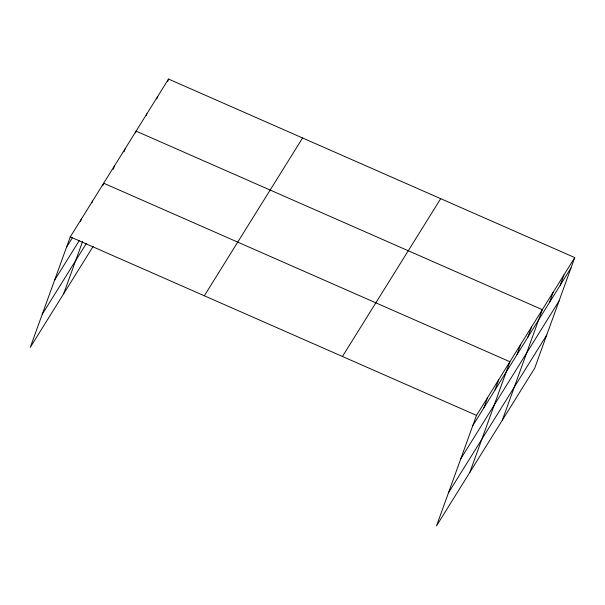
<?xml version="1.0" encoding="UTF-8"?>
<svg xmlns="http://www.w3.org/2000/svg" width="605" height="605" viewBox="0 0 605 605"><rect width="100%" height="100%" fill="white"/><g stroke="black" fill="none" stroke-linecap="round" stroke-linejoin="round"><path stroke-width="0.91" d="M574.75 257.586L476.49 415.393L436.477 525.942L534.729 368.135L574.75 257.586L168.523 79.058L70.271 236.865L30.25 347.414L93.132 246.416M80.473 221.551L81.403 218.98M91.922 202.811L92.542 201.094M63.654 293.758L82.598 241.448M102.744 185.78L103.674 183.209L509.902 361.737L469.881 472.293M113.241 169.279L114.481 165.853M124.048 151.923L125.296 148.49M135.482 132.85L136.102 131.134L542.322 309.662L502.309 420.21M146.289 115.487L146.909 113.77M156.786 98.986L157.716 96.414M167.593 81.63L168.523 79.058M483.902 407.8L487.63 397.508M495.041 389.915L498.762 379.622M516.988 354.666L520.708 344.381M527.794 337.31L531.515 327.018M549.408 302.591L553.136 292.298M560.215 285.235L563.943 274.942M66.542 247.158L72.35 237.826M54.563 280.244L79.263 240.586M42.229 314.328L86.439 243.316M204.324 295.777L302.583 137.97M342.438 356.481L440.697 198.667M472.77 425.686L571.022 267.871M460.791 458.772L559.05 300.957M448.449 492.856L546.708 335.049M70.271 236.865L476.49 415.393"/></g></svg>
